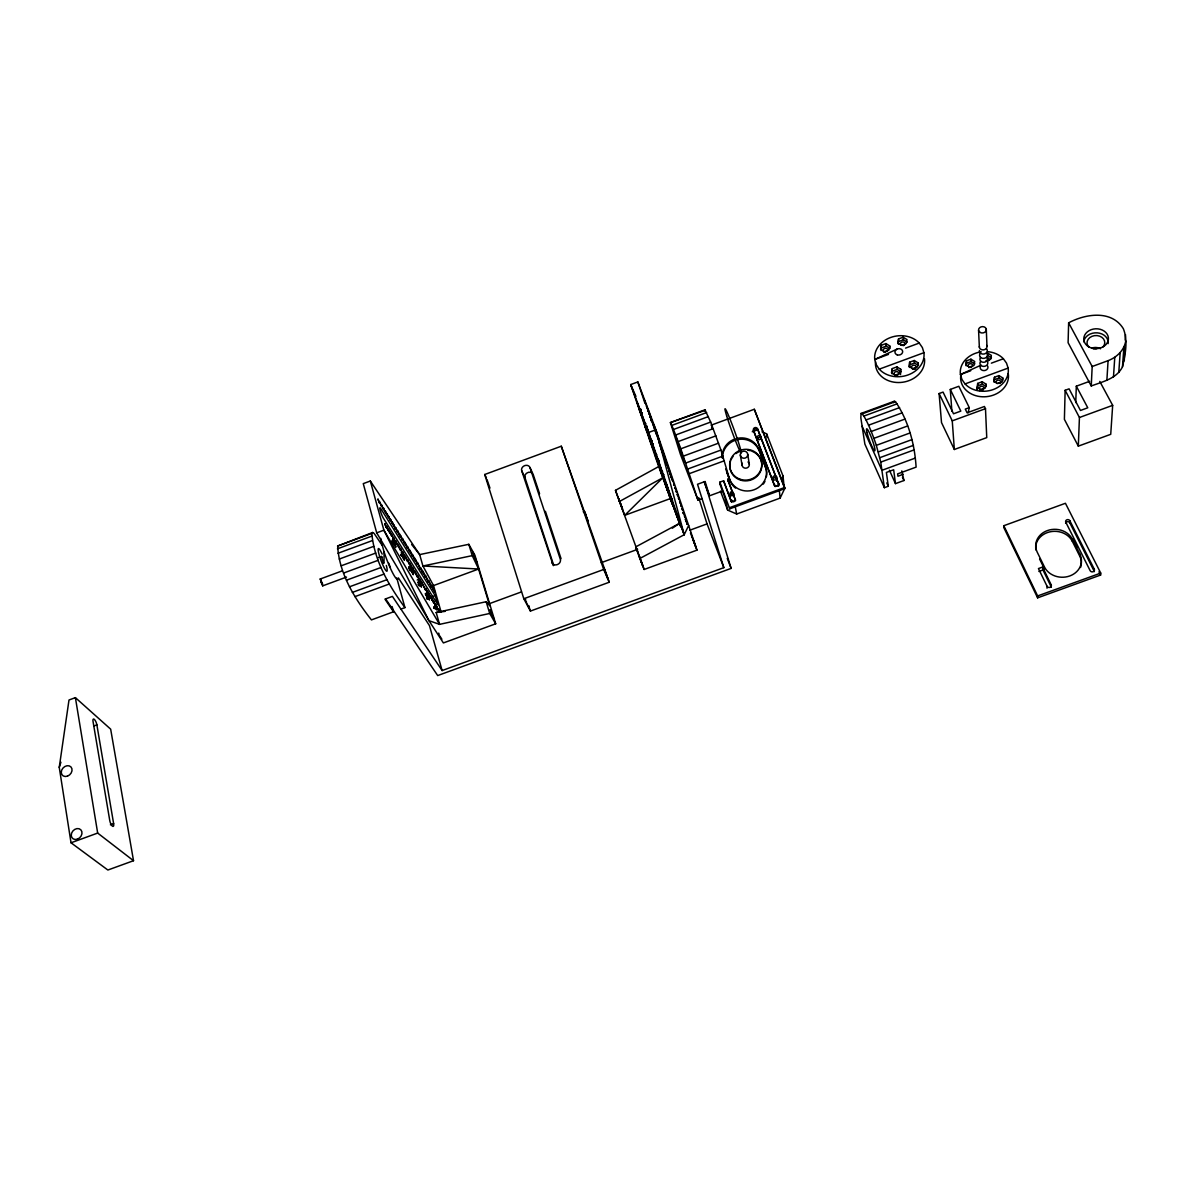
<?xml version="1.0" encoding="UTF-8"?>
<svg xmlns="http://www.w3.org/2000/svg" width="1185" height="1185" viewBox="0 0 1185 1185"><rect width="100%" height="100%" fill="white"/><g stroke="black" fill="none" stroke-linecap="round" stroke-linejoin="round"><path stroke-width="1.5" d="M1037.616 597.847L1037.63 595.937L1003.813 525.71L1065.433 503.284L1100.732 573.096L1100.598 575.051L1037.616 597.847L1003.873 527.71L1003.813 525.71M1047.036 588.219L1047.066 586.279L1038.445 568.563L1042.533 567.082L1051.169 584.798L1051.139 586.723A2.222 1.94 1.5 0 1 1051.288 587.212M1089.696 381.289L1076.321 386.192L1087.771 407.788L1080.468 410.469L1069.077 388.843L1065.137 390.295L1064.397 419.342L1078.32 446.138L1110.73 434.317L1112.671 405.344L1099.769 381.422M1068.633 322.824L1068.1 342.702L1091.252 385.969C1102.554 381.688 1116.611 378.785 1122.476 366.846C1125.32 354.671 1128.179 340.673 1123.336 328.689C1111.604 309.67 1085.475 313.773 1068.633 322.824L1092.185 366.506L1091.252 385.969M400.915 609.075L404.944 607.609C389.021 585.82 374.253 560.816 371.823 533.413L372.638 532.495L374.149 533.443L382.118 545.307M1094.318 571.644A2.237 1.926 2.9 0 0 1094.155 571.155L1069.788 522.778L1069.848 520.748A2.207 1.881 0.4 0 0 1066.959 519.756A2.207 1.881 0.4 0 0 1065.804 522.215L1090.156 570.681A2.237 1.926 2.8 0 0 1093.103 571.718A2.237 1.926 2.8 0 0 1094.273 569.185L1069.848 520.748M1075.743 402.604L1076.321 386.192M1080.557 567.496A19.197 16.546 1.3 0 0 1079.772 556.18L1072.306 541.264L1072.381 539.264A19.123 16.427 0.5 0 0 1047.333 530.599A19.123 16.427 0.5 0 0 1037.171 552.047L1044.489 567.023A19.241 16.575 1.3 0 0 1069.774 575.954A19.241 16.575 1.3 0 0 1079.861 554.195L1072.381 539.264M1078.32 446.138L1079.431 417.505L1065.137 390.295M1079.772 556.18L1079.861 554.195M384.029 563.171L384.073 551.869L381.333 541.9A23.374 3.274 69.6 0 1 380.785 538.375M1094.155 571.155L1094.273 569.185M1106.879 380.252L1108.079 360.67C1116.67 357.381 1124.239 350.345 1125.75 340.954M1113.47 376.934L1114.774 357.307M433.917 607.683L435.636 607.135L436.702 609.949L434.702 605.342M1118.788 372.371L1120.18 352.671M1122.476 366.846L1123.913 347.087M1124.609 347.338L1124.284 360.773M1125.143 340.095L1125.543 334.674M392.117 606.557L393.538 611.786L371.438 619.903C354.73 598.751 339.132 573.614 337.651 546.033L372.638 532.495M435.562 607.15L434.273 607.875M402.115 554.847L401.404 552.314L403.759 557.557L402.308 553.81L402.574 555.247M59.25 767.347L68.997 699.994L75.396 697.639L110.664 729.16L133.52 860.71L107.865 870.027L71.026 842.787L59.25 767.347L60.924 762.236M1002.747 377.926L1002.11 381.911L997.622 383.555L993.8 381.214L994.452 377.245L998.925 375.601L1002.747 377.926L1002.821 380.326L998.999 378L994.541 379.644L994.111 382.281M985.979 384.088L985.313 388.073L980.839 389.717L977.033 387.376L977.699 383.392L982.172 381.763L985.979 384.088L986.083 386.473L982.276 384.147L977.818 385.777L977.151 389.746L977.033 387.376M419.446 581.405L419.875 582.99L419.09 581.42M428.259 596.144L426.659 592.722L428.496 596.722L426.867 593.344L428.259 596.144L426.881 596.633M966.501 360.818L965.819 364.743L969.582 367.039L974.026 365.41L974.692 361.484L970.93 359.188L966.501 360.818L966.19 365.839M918.153 362.891L917.383 367.009L912.746 368.713L908.865 366.298L909.636 362.195L914.272 360.492L918.153 362.891L918.39 365.41L914.524 363.01L909.902 364.713L909.399 367.454M900.763 369.29L899.978 373.408L895.342 375.127L891.49 372.712L892.275 368.594L896.912 366.891L900.763 369.29L900.526 374.549M898.556 338.925L897.786 342.969L901.607 345.339L906.214 343.635L906.984 339.577L903.163 337.221L898.556 338.925L898.334 344.168M892.053 373.838L892.275 368.594M889.742 345.946L888.957 350.005L884.365 351.693L880.559 349.338L881.344 345.279L885.936 343.576L889.742 345.946L890.053 348.479L886.247 346.124L885.936 343.576M881.136 350.508L881.344 345.279M968.115 412.884L969.286 407.64L958.828 386.28L950.296 389.421L951.881 411.299M903.207 474.311L897.949 476.237L897.637 473.882L916.109 467.127C914.701 444.197 908.436 420.719 895.46 401.626L894.231 401.256L861.036 413.447L860.843 417.875L864.872 444.094L884.365 487.687L888.291 486.25L886.395 472.445L893.668 469.778L895.475 483.628L903.962 480.517L901.8 470.889M893.653 402.663L894.231 401.256M441.872 639.189L439.694 635.827M781.611 479.021L783.033 476.029L766.606 433.799L761.985 431.844M720.465 491.138L727.649 510.083L736.685 514.023L780.145 498.1L784.337 489.301L783.033 476.029M688.648 525.459L696.958 550.151L644.166 569.467L639.811 558.505L684.219 534.716L688.648 525.459L655.927 429.755L637.841 381.925L630.687 384.577L658.697 466.564L680.486 526.036M382.177 557.424L381.422 556.446L383.496 562.86M342.287 570.859L320.187 579.021L322.69 585.864L322.394 583.242M624.747 515.327L662.874 477.718L619.459 501.477L624.747 515.327L670.221 498.618M672.339 528.199L679.879 523.148L684.219 534.716L655.927 429.755L648.654 432.451L684.219 534.716M619.459 501.477L615.474 490.338L658.697 466.564M639.811 558.505L635.678 546.922L679.879 523.148L680.975 526.421M897.415 348.938L874.752 359.47L876.219 364.595L879.255 369.157A24.811 20.397 -9.1 0 0 908.199 374.89A24.811 20.397 -9.1 0 0 923.915 352.7L922.374 347.575L919.264 343.058A24.811 20.397 -9.1 0 0 890.513 337.532A24.811 20.397 -9.1 0 0 874.752 359.47L888.454 354.419M981.002 365.158L960.428 374.534L961.968 379.496L965.034 383.925A24.085 19.804 -5.8 0 0 993.341 389.509A24.085 19.804 -5.8 0 0 1008.139 368.076L1006.509 363.128L1003.384 358.744A24.085 19.804 -5.8 0 0 987.505 351.664M441.072 611.875L433.532 585.583L422.926 566L419.668 554.595L370.327 481.021L363.262 483.628L376.697 532.835L428.955 620.673L443.397 642.937L495.7 623.799L474.889 555.158L468.816 544.315L419.668 554.595L411.61 544.448M642.581 417.92L639.559 409.847L640.952 409.284M638.167 405.166L637.411 403.181L642.27 416.987L639.633 410.128L641.055 409.551M641.159 409.817C638.759 409.98 640.863 412.824 639.544 409.803M641.189 409.951L639.87 410.899L639.648 410.069M641.559 415.268L640.833 413.254L642.24 412.735M641.174 414.335L642.314 412.884M484.709 474.504L561.275 446.212L609.238 582.235L530.421 611.075L523.814 598.736L484.709 474.504L486.428 477.896M646.462 429.666C649.795 435.873 642.24 423.919 645.825 423.563M646.951 426.644L645.455 427.015L647.069 426.896C645.529 428.807 644.403 425.459 646.729 425.978L645.307 426.585L644.433 424.082M645.307 426.585L646.803 426.215M647.988 429.311L646.566 429.933L648.151 429.859M648.106 429.666L646.595 430.036L648.728 435.68L646.832 430.57M646.832 430.688L648.21 430.066L647.143 431.488L642.625 418.201M702.024 498.544L697.95 500.04L680.412 454.299L670.384 422.586L704.957 409.817L710.674 422.067L720.954 450.063L730.078 480.888L728.375 481.51L735.426 500.085A2.192 2.103 -12.2 0 1 735.559 500.618M337.651 546.033L371.823 533.413M670.384 422.586L705.475 410.247M376.697 532.835L383.881 530.184L439.561 624.362L489.716 613.475L495.7 623.799M337.429 548.818L371.735 536.153M670.754 423.06L671.821 425.4L706.66 412.543M881.67 347.812L886.247 346.124M898.852 341.473L903.429 339.784L907.251 342.124M337.992 553.262L372.401 540.567M671.821 425.4L673.48 429.474L708.437 416.572M652.905 443.694L651.439 444.168L650.432 441.472L651.587 440.153M651.098 442.598L650.313 440.953L651.691 440.435M650.298 441.072L651.78 440.701M650.432 441.472L651.794 440.776M905.577 348.109L919.264 343.058M339.28 559.053L373.779 546.329M673.48 429.474L675.628 434.999L710.674 422.067M652.92 443.738L651.631 444.612M392.161 540.404L393.568 539.886L394.738 543.189L392.783 538.834L393.568 539.886M653.009 444.108L651.661 444.716L653.187 448.819M392.353 540.76L393.761 540.241M392.428 541.189L393.953 540.597M392.146 541.649L394.116 540.938M392.161 541.945C394.457 539.338 395.775 543.974 392.339 543.234M394.264 541.293L392.887 542.123M392.339 542.3L394.398 541.663M392.591 542.389L394.383 541.856M392.294 542.908L393.953 542.152M711.074 425.208L754.297 409.269L784.692 487.479L784.796 488.65L729.723 508.854L719.813 482.176L723.605 480.784L731.308 501.596A2.192 2.103 -12.2 0 0 731.575 502.084M392.635 543.263C396.768 544.241 390.783 536.746 394.087 541.145M392.576 543.619L394.383 542.819M392.472 543.752L394.546 543.026M392.561 544.078L394.042 543.071L395.908 547.203L393.716 542.3L394.561 544.996L394.087 543.589M392.679 544.463L394.205 543.945M341.221 565.793L375.778 553.054M675.628 434.999L678.131 441.59L713.237 428.644M879.255 369.157L923.915 352.7M656.579 459.039L655.053 454.788L656.401 454.285M655.053 454.788L656.52 454.536M655.098 454.892L656.549 454.655M378.015 557.705L381.422 556.446M343.694 573.007L378.267 560.268M697.95 500.04L680.797 448.804L715.933 435.858M892.586 371.098L897.193 369.394L901.044 371.809M400.871 554.417L402.396 553.884M658.371 459.499L656.831 459.691L658.312 459.543M400.915 554.758L402.515 554.062M658.401 459.661L657.408 461.187L655.246 454.744M400.752 555.069L402.648 554.269M658.519 459.973L657.097 460.417L658.149 459.01M400.723 555.365L402.767 554.521M658.623 460.284L657.216 460.743L667.807 490.931L667.081 488.887M401.063 555.335L402.693 554.698M658.727 460.565L657.334 461.069L667.066 488.99M657.379 461.158L658.756 460.684M401.641 555.617L403.033 555.098M655.69 456.64L656.727 459.38C658.43 462.239 656.816 462.935 658.816 460.832M401.641 555.869L403.167 555.424M657.542 461.602L658.904 461.083M401.73 556.076L403.122 555.558M401.804 556.283L403.285 555.765M322.69 585.864L346.509 577.08M346.494 580.191L381.052 567.467M683.449 456.092L718.569 443.16M752.268 431.755L757.363 429.888M662.237 470.949L660.875 471.586L659.675 468.193L661.008 467.705M659.749 468.445L661.141 468.075M659.675 468.193L661.2 468.208M661.289 472.578L660.83 471.304L662.178 470.815M663.659 474.933C661.748 476.903 660.001 470.741 662.311 471.171M349.442 586.812L383.955 574.118M662.43 471.467L661.067 472L661.452 472.948M685.893 462.979L720.954 450.063M662.474 471.645C659.319 470.549 663.022 476.222 661.6 473.215M408.84 567.452C415.15 567.971 410.454 573.347 410.528 566.86M410.721 567.141L408.914 567.793C413.417 568.282 410.973 571.259 410.617 567.348M663.437 474.356L661.956 474.474M409.032 568.163L410.928 567.482M662.341 475.466L663.541 474.563M409.151 568.519L410.884 567.763M662.267 475.303L663.615 474.8M966.634 363.232L971.063 361.603L974.825 363.884M409.255 568.563L410.632 568.059M409.284 568.874L411.284 568.163M411.313 568.489L409.699 569.481M411.447 568.504L409.432 569.215L411.595 568.844M410.262 569.659L411.625 569.155M409.995 569.955L411.728 569.2M409.966 570.237L411.847 569.555M410.262 570.37L411.847 569.866M409.98 570.681L411.965 569.926M410.677 570.77L412.054 570.266M352.33 592.426L386.754 579.761M687.952 468.949L722.924 456.077M986.246 360.907L990.69 359.277L991.341 355.352L987.549 353.071L987.653 355.5L991.43 357.781M354.937 596.633L389.258 584.012M689.492 473.585L724.346 460.758M970.737 370.742L960.428 374.534A24.085 19.804 -5.8 0 1 981.269 351.841M991.356 363.158L1003.384 358.744M666.192 486.768L665.629 485.198L666.948 484.724M861.036 413.447L862.147 413.876L895.46 401.626M667.97 487.509C665.526 486.857 666.785 490.279 668.192 488.101M667.392 490.012L666.755 488.294L668.014 487.672M417.209 580.028L418.364 579.228L419.075 581.731M666.637 487.613L668.073 487.805M862.147 413.876L863.85 416.083L897.282 403.789M666.918 488.827L668.281 488.383M667.022 489.124L668.37 488.635M418.32 581.82C421.09 581.109 420.838 586.353 419.534 581.405M418.246 581.998L419.786 581.598M418.409 582.294L419.771 581.791M418.231 582.531L419.92 581.879M418.572 582.635L420.038 582.205M418.394 583.05L420.157 582.531M418.527 583.494L420.275 582.887M420.379 583.242L418.927 583.39M418.246 584.101L419.594 583.598L421.001 585.82M863.85 416.083L866.042 419.934L899.578 407.61M418.379 584.575C422.482 583.035 417.372 587.879 420.216 585.36M418.512 584.812L419.92 584.457L418.616 585.094M969.286 407.64L965.301 409.106L967.108 412.824L984.409 406.485L985.49 408.662L986.749 437.62L954.34 449.485L941.512 422.586L939.098 393.538L943.053 392.087L953.525 413.787L960.813 411.106L950.296 389.421M965.034 383.925L1008.139 368.076M418.735 585.434L420.127 584.753L421.179 586.397M866.042 419.934L868.561 425.193L902.2 412.839M433.532 585.583L478.607 569.022L489.701 605.683L486.176 601.728L436.184 612.512L439.561 624.362L428.955 620.673L383.881 530.184L370.327 481.021M670.355 498.826L671.658 498.352M669.88 497.374L670.547 498.915L671.747 498.604M670.636 499.596L671.939 499.122M728.375 481.51L727.723 479.273L729.427 478.651M671.377 501.27L669.199 495.212L671.214 501.151L672.517 500.677M425.341 593.655L426.689 593.167M426.97 593.404L425.43 593.981L427.059 593.522M425.548 594.352L426.941 593.759M425.682 594.5L427.015 594.011M425.667 594.707L427.104 594.233M425.8 595.048L427.192 594.47M868.561 425.193L871.242 431.473L904.925 419.105M425.933 595.374L427.296 594.692M427.4 594.9L425.948 595.181M426.082 595.7L427.992 594.944M426.689 595.744L428.022 595.255M426.778 595.981L428.111 595.492M426.852 596.218L428.244 595.64M426.644 596.677L428.259 596.085M426.822 596.959L428.437 596.322M426.955 597.151L428.481 596.573M426.57 597.729L428.022 597.507L426.926 598.766M426.63 597.862C428.703 596.899 427.192 596.085 429.014 598.692L427.681 599.18M426.674 598.01L428.17 597.67L429.177 599.269M426.793 598.336L428.126 597.847M431.933 596.796L435.176 595.611L438.02 604.942L383.466 518.363A6.073 0.815 69.4 0 1 380.281 510.557A6.073 0.815 69.4 0 1 380.755 508.587L435.176 595.611M427.059 598.973L428.17 597.67M704.26 482.265L709.504 495.789L721.606 491.36M871.242 431.473L873.908 438.346L907.606 425.978M93.733 726.02L96.874 724.865A4.414 1.407 69.7 0 0 94.311 719.369A4.414 1.407 69.7 0 0 93.037 721.487L109.761 820.538A4.547 1.481 70.8 0 0 112.382 826.123A4.547 1.481 70.8 0 0 113.627 823.605L96.874 724.865M433.977 607.001L435.339 606.409M434.006 607.164L435.31 606.676M434.036 607.342L435.354 606.868M884.365 487.687L880.751 462.12L876.337 445.338L910.021 432.969M433.903 607.994L435.591 607.387M1092.185 366.506L1108.079 360.67M434.243 608.098L435.236 607.209M434.836 608.734L436.228 608.231M954.34 449.485L952.251 420.853L985.49 408.662M775.316 486.28L778.752 485.02M878.381 451.915L912.02 439.576M784.692 487.479L729.486 507.713L729.723 508.854M879.892 457.647L913.442 445.338M488.442 604.009L521.415 591.922M601.225 562.682L637.649 549.322M689.7 530.258L707.045 523.889L698.706 497.656M880.751 462.12L914.213 449.856M523.814 598.736L603.669 569.481L609.238 582.235M915.116 458.151L881.921 470.312L862.132 426.289M1079.431 417.505L1112.671 405.344M393.538 611.786L384.947 599.136L392.413 596.396L442.124 670.562L723.828 567.659L697.521 484.265L705.105 481.48L709.504 495.789M704.408 481.732L731.13 568.4L437.695 675.568L385.614 598.884M110.398 824.79L113.627 823.605M71.026 842.787L97.674 833.07L133.52 860.71M1038.904 571.466L1042.978 569.985L1042.533 567.082M1037.63 595.937L1100.732 573.096M472.237 555.632L422.926 566L478.607 569.022L472.237 555.632L468.816 544.315M436.184 612.512L445.116 611.371M731.086 500.04L734.167 501.374M320.187 579.021L321.017 579.954M583.272 511.727L585.864 514.32M398.471 578.043L429.459 625.621L442.124 670.562M428.94 598.144L429.414 600.099M421.401 587.227L420.779 585.005M658.312 438.109L658.964 440.302L658.593 439.22M641.278 414.483L641.84 415.979M666.074 461.498L665.807 460.595M672.117 479.288L671.776 478.266M650.313 440.953L649.528 438.835L651.661 444.257M640.833 413.254L640.122 411.58L640.863 413.417M419.668 581.331L419.238 580.65L419.505 582.087M686.085 520.748L685.878 520.067M1098.969 571.807L1100.598 575.051M1073.032 538.76L1077.091 546.833M1039.601 559.009L1044.474 568.978M1042.978 569.985L1051.139 586.723M532.539 473.067L530.006 467.631A4.444 3.703 -25 0 0 524.688 465.631A4.444 3.703 -25 0 0 521.696 470.697L553.306 565.63M939.098 393.538L952.251 420.853M440.42 611.949L439.813 611.134L439.99 612.097M439.368 612.038L438.317 608.616L439.724 611.919M521.696 470.697L524.911 477.481L553.721 565.334M902.437 477.17L903.962 480.517M889.431 470.223L895.475 483.628M886.78 482.902L888.291 486.25M321.402 581.361L321.831 582.383M635.93 396.383L630.687 384.577L648.654 432.451M641.722 415.787L641.47 415.046M711.607 427.148L712.348 428.837M635.678 546.922L637.649 551.469M651.691 444.671L652.683 447.1M650.521 441.694L650.076 439.798M656.86 434.184L657.26 434.969L655.957 431.103M660.682 445.19L661.171 446.952M681.953 508.217L682.604 510.231M684.308 515.431L684.974 517.371M685.611 519.089L685.937 520.022M412.706 573.466L411.151 569.97L413.284 574.71L412.306 571.585L412.943 573.836M527.073 603.832L528.895 607.535L528.614 605.846M640.907 413.595L640.27 411.862M668.547 493.064L669.495 495.819M671.806 502.573L672.487 504.514L671.288 501.255M615.474 490.338L644.166 569.467M646.018 404.618L645.751 404.144M664.326 456.018L664.992 458.121M667.481 465.246L666.622 463.039M670.192 473.467L670.355 473.778M670.147 473.467L670.991 475.896M676.028 490.753L676.635 492.471L676.205 491.079M784.796 488.65L754.297 409.269M692.425 537.486L691.788 535.931L692.292 537.472M651.439 444.168L650.906 442.509L652.342 446.152M775.242 486.605A2.207 2.103 -8.3 0 1 774.59 485.731L753.467 430.377A2.192 2.074 -11 0 1 754.771 427.681A2.192 2.074 -11 0 1 757.57 428.866L778.723 484.206A2.207 2.103 -8.3 0 1 778.352 486.294M757.57 428.866L778.723 484.206M753.467 430.377L774.59 485.731M736.196 438.613A18.99 18.116 -11.9 0 1 758.918 449.47L765.525 467.364A19.004 18.175 -11.1 0 1 766.428 476.74M758.918 449.47L765.525 467.364M683.138 513.031L683.434 513.786M652.031 443.308L651.987 443.234M661.689 473.644L662.208 475.067M727.249 558.328L731.13 568.4M647.454 432.095L647.38 432.14M649.01 436.539L648.254 434.569L650.061 439.576M650.358 440.642L650.802 441.724L649.039 436.776M652.061 445.678L651.498 443.99M655.764 456.151L655.72 456.077M662.445 473.482L660.889 468.934M662.371 473.393L663.674 476.977L656.757 456.951M673.243 504.84L671.243 499.211M666.562 487.494L665.629 485.198M673.169 504.721L674.62 508.943M707.045 523.889L723.828 567.659M725.753 468.993L729.901 480.443A19.004 18.175 -11.1 0 0 735.529 488.087M726.731 472.119L730.078 480.888M655.912 431.221L656.46 432.703M650.061 416.646L650.506 417.92M657.038 434.436L656.475 432.955M651.113 419.786L651.572 421.06M660.193 443.783L659.438 441.546M661.437 447.323L660.682 445.412M668.355 467.986L667.822 466.549M668.296 467.897L668.636 468.801M674.25 485.465L673.717 484.028L674.28 485.376M727.723 479.273L735.426 500.085M731.308 501.596L723.605 480.784M719.769 483.821L724.909 497.359L727.649 510.083M684.5 515.934L685.034 517.327M685.256 519.074L687.211 524.244M690.455 532.88L696.958 550.151M639.441 409.536L638.967 408.262L639.559 409.847M641.589 415.461L641.974 416.498L641.529 415.046M650.906 440.139L651.469 441.605M672.295 502.07L667.17 487.346L669.836 495.049M666.103 486.561L666.4 487.346M666.888 488.368L669.332 495.478M655.809 430.851L655.409 429.8M647.291 408.41L646.447 406.07M648.373 411.595L647.691 409.506M648.802 412.987L649.113 414.069M657.142 434.791L657.927 436.939M658.193 437.932L658.579 438.983M661.926 449.026L662.548 450.789M662.948 452.077L663.778 454.373M665.437 459.365L665.822 460.402M669.007 470.03L669.584 471.497L669.021 469.882M672.399 480.014L672.947 481.688M680.22 503.151L679.627 501.492L680.175 503.225M692.84 538.582L695.669 546.507L692.677 538.568M646.432 429.488L645.692 427.4M640.418 559.142L638.922 555.291L642.788 565.852L640.922 560.505M651.32 443.353L655.231 454.551M651.143 443.264L652.654 447.323M657.631 461.602L653.172 448.611M678.131 441.59L680.797 448.804M654.55 427.178L653.572 424.378L655.794 430.629M655.394 429.533L654.727 427.874M645.321 402.53L644.566 400.574L645.884 404.515M645.351 402.856L646.003 404.455M647.528 409.255L648.402 411.891M657.749 436.643L657.142 435.014M666.622 462.861L667.362 464.905M669.821 472.282L669.051 470.297L669.806 472.43M671.791 478.133L671.258 476.696L672.176 479.17M677.746 495.908L677.183 494.367M678.338 497.567L679.02 499.596L678.531 498.1M681.345 506.425L680.738 504.736L681.301 506.499M686.648 522.185L687.418 524.437L686.841 522.703M647.128 429.014L646.373 427.03L647.691 430.585M638.226 405.477L640.389 411.58M647.158 429.281L648.21 432.184M648.254 432.451L649.306 435.339M649.336 435.591L650.387 438.48M650.417 438.717L650.965 440.198L649.854 437.176M651.483 441.842L655.201 452.389M654.653 450.863L652.535 444.716M644.744 424.2L641.944 416.305M644.788 424.467L645.81 427.296M645.855 427.563L646.61 429.533L646.373 428.822M646.892 430.392L646.255 428.777M654.668 451.07L657.793 459.973M657.808 460.165L658.342 461.483M651.128 442.82L651.528 444.36L651.276 443.634M657.053 459.899L657.779 461.883M388.769 563.201L390.398 567.645M646.403 405.744L647.128 408.173M659.438 441.768L660.193 443.634M663.778 454.566L663.23 453.055M664.992 457.943L664.163 455.44M667.836 466.372L668.429 468.445M671.006 475.748L670.206 473.333M672.562 480.621L672.976 481.554M677.776 495.819L677.272 494.249M682.042 508.72L682.634 510.172M652.55 444.938L652.002 443.397M656.771 457.143L655.172 452.596M660.889 469.097L658.297 461.646M669.851 494.96L670.369 496.411M674.65 508.883L680.857 526.836L676.931 515.697M671.791 502.647L671.228 500.855M620.762 504.055L622.54 509.15L618.748 498.781L620.525 503.862M668.399 492.649L667.51 490.338M685.523 519.074L686.293 521.015M648.773 412.691L649.247 414.054M661.926 448.819L662.267 449.796M662.548 450.981L662.208 450.004M662.948 451.87L663.304 452.848M651.587 421.327L651.098 419.534M665.422 459.528L666.207 461.469M648.773 433.754L647.691 430.881M648.773 434.036L649.869 436.895M650.935 440.302L652.017 443.146M653.083 446.241L653.068 446.478M649.543 438.035L649.543 438.302M671.347 499.226L670.28 496.426M672.206 501.996L677.05 515.771M526.081 601.091L526.57 602.469M661.23 446.715L661.349 447.086M650.032 416.394L650.343 417.668M654.742 453.07L654.712 453.262M661.304 472.697L660.475 470.534M873.908 438.346L876.337 445.338M676.117 513.046L675.983 512.986M438.702 633.101L439.176 634.479M683.552 513.268L683.701 513.327M670.843 500.144L670.236 498.218M487.02 479.599L489.968 488.116M561.275 446.212L603.669 569.481M664.489 457.425L647.721 408.81L656.268 434.169M669.169 471.275L672.102 479.94M659.201 442.879L666.859 465.512M637.841 381.925L644.833 402.9M533.176 474.43L539.575 493.745M545.381 511.298L561.068 558.698M530.006 467.631L560.327 559.29A4.577 3.94 -25.7 0 1 557.276 564.623A4.577 3.94 -25.7 0 1 551.751 562.431M528.747 605.816L530.421 611.075M486.176 601.728L489.716 613.475M525.31 598.677L525.651 599.803M719.813 482.176L720.465 484.413M420.127 584.753L420.364 585.583M320.72 581.45L322.187 584.486L322.157 583.42M396.782 577.984L404.944 607.609M436.806 606.809L438.228 610.112L435.236 603.713L436.643 607.031M430.199 583.672L431.607 586.975L428.615 580.561L430.022 583.864M427.074 578.65L428.496 581.983L425.474 575.525L426.896 578.858M419.134 565.897L420.571 569.289L417.505 562.712L418.957 566.089M424.186 586.782L425.637 590.174L420.927 581.02L422.378 584.427M423.993 587.005L422.571 584.22M735.248 506.795L736.685 514.023M740.329 455.084L742.032 465.053M75.396 697.639L97.674 833.07M747.735 454.329A3.718 3.555 -11.7 0 1 742.477 457.958A3.718 3.555 -11.7 0 1 741.899 451.826A3.718 3.555 -11.7 0 1 747.735 454.329L749.305 464.313M766.606 433.799L767.036 437.354M896.912 366.891L897.193 369.394M704.957 409.817L705.119 411.269M903.163 337.221L903.429 339.784M779.271 489.923L780.145 498.1M909.636 362.195L909.902 364.713M914.272 360.492L914.524 363.01M970.93 359.188L971.063 361.603M977.699 383.392L977.818 385.777M982.172 381.763L982.276 384.147M978.573 330.334L979.358 347.264M986.29 329.252L986.972 346.227M994.452 377.245L994.541 379.644M998.925 375.601L998.999 378M996.97 383.481A2.266 1.866 -5.1 0 1 996.689 380.74A2.266 1.866 -5.1 0 1 1000.021 380.666A2.266 1.866 -5.1 0 1 999.725 383.422M998.17 383.303A2.266 1.866 -5 0 1 999.325 383.392M979.684 390.606A2.252 1.866 -5.6 0 1 983.15 389.761M986.853 360.803A2.237 1.837 -5.8 0 1 987.431 360.788M968.812 367.646A2.237 1.837 -6.3 0 1 970.885 366.876M987.683 366.032A3.925 3.229 -5.8 0 1 984.039 370.609A3.925 3.229 -5.8 0 1 980.454 366.239M986.29 360.521A3.94 3.229 -5.9 0 1 986.987 365.039A3.94 3.229 -5.9 0 1 981.461 365.795A3.94 3.229 -5.9 0 1 980.78 361.277M986.72 357.589A2.252 1.837 -5.8 0 1 988.349 360.832M971.226 367.202A2.237 1.837 -6.4 0 1 968.16 365.661A2.237 1.837 -6.4 0 1 971.093 363.736A2.237 1.837 -6.4 0 1 972.159 366.595M982.972 389.569A2.266 1.866 -5.6 0 1 979.403 388.576A2.266 1.866 -5.6 0 1 982.113 386.28A2.266 1.866 -5.6 0 1 983.402 389.213M1008.272 373.69A23.967 19.745 -5.7 0 1 984.394 396.797A23.967 19.745 -5.7 0 1 960.857 374.949M986.512 348.76A3.985 3.259 -6.1 0 1 984.35 353.959A3.985 3.259 -6.1 0 1 979.403 350.523M986.72 345.442A3.836 3.14 -6.1 0 1 983.639 349.856A3.836 3.14 -6.1 0 1 979.373 346.45M986.735 357.174A3.807 3.111 -6 0 1 986.246 361.395A3.807 3.111 -6 0 1 981.121 361.529A3.807 3.111 -6 0 1 980.706 357.352M986.69 353.056A3.97 3.244 -6 0 1 986.187 357.455A3.97 3.244 -6 0 1 980.839 357.618A3.97 3.244 -6 0 1 980.41 353.248M777.093 477.999A2.207 2.103 -8.6 0 1 774.072 479.925A2.207 2.103 -8.6 0 1 773.257 476.563A2.207 2.103 -8.6 0 1 776.827 476.933M733.989 494.9A2.192 2.103 -12.3 0 1 730.256 494.338A2.192 2.103 -12.3 0 1 732.7 491.494M761.377 437.932A2.192 2.074 -10.6 0 1 757.941 439.265A2.192 2.074 -10.6 0 1 758.193 435.754A2.192 2.074 -10.6 0 1 761.407 437.398M776.96 480.829A2.192 2.103 -8.5 0 1 776.59 481.258M772.99 479.155A2.192 2.103 -8.5 0 1 776.693 478.281M730.612 496.071A2.192 2.103 -12.3 0 1 734.063 493.686M757.422 440.168A2.177 2.074 -10.6 0 1 761.303 438.287M751.794 451.144A16.072 15.346 -11.4 0 1 760.874 470.593A16.072 15.346 -11.4 0 1 740.699 480.177A16.072 15.346 -11.4 0 1 730.493 461.276M730.952 460.002A16.072 15.346 -11.4 0 1 733.011 456.492M735.944 453.574A16.072 15.346 -11.4 0 1 739.544 451.485M747.75 450.226A16.072 15.346 -11.4 0 1 750.475 450.73M748.016 461.957A3.659 3.496 -11.4 0 1 748.668 466.638A3.659 3.496 -11.4 0 1 743.854 467.749A3.659 3.496 -11.4 0 1 742.358 463.261M1083.697 341.784A12.294 9.924 -2.4 0 1 1097.28 332.852A12.294 9.924 -2.4 0 1 1108.123 343.65M1093.296 348.805A12.131 9.85 -2.1 0 1 1096.451 348.716M1088.941 347.294A8.887 7.184 -2.4 0 1 1089.77 337.606A8.887 7.184 -2.4 0 1 1101.769 337.251A8.887 7.184 -2.4 0 1 1103.057 346.879M1091.785 348.109A8.799 7.125 -2.2 0 1 1100.51 348.775M1035.868 549.884A19.093 16.397 0.6 0 1 1049.658 531.902A19.093 16.397 0.6 0 1 1072.306 541.264M1065.582 523.281A2.192 1.866 0.5 0 1 1069.788 522.778M1051.169 584.798A2.237 1.94 1.4 0 1 1049.984 587.33A2.237 1.94 1.4 0 1 1047.066 586.279M915.575 368.239A2.34 1.926 -8.5 0 1 911.68 368.061A2.34 1.926 -8.5 0 1 913.724 365.187A2.34 1.926 -8.5 0 1 915.901 367.794M902.215 345.472A2.311 1.896 -9.1 0 1 903.962 345.427M912.746 368.965A2.326 1.926 -8.4 0 1 915.561 368.89M894.705 376.149A2.326 1.926 -9.1 0 1 897.756 375.023A2.326 1.926 -9.1 0 0 897.726 371.838A2.326 1.926 -9.1 0 0 894.171 373.142A2.326 1.926 -9.1 0 0 896.66 375.423M884.114 352.419A2.296 1.896 -9.7 0 1 885.654 351.649M901.222 345.383A2.311 1.896 -9.1 0 1 901.844 342.095A2.311 1.896 -9.1 0 1 904.94 344.005M904.777 344.494A2.311 1.896 -9.1 0 1 903.488 345.561M885.699 352.049A2.311 1.896 -9.7 0 1 883.195 349.99A2.311 1.896 -9.7 0 1 886.41 348.39A2.311 1.896 -9.7 0 1 887.239 351.278M924.463 358.611A24.692 20.338 -9.1 0 1 900.437 382.474A24.692 20.338 -9.1 0 1 875.493 361.766M524.911 477.481A4.414 3.688 -25 0 1 532.732 473.57M386.31 565.438A12.131 1.748 69.6 0 1 384.71 568.726A12.131 1.748 69.6 0 1 378.311 551.277A12.131 1.748 69.6 0 1 382.162 554.121M398.101 578.413A23.374 3.274 69.6 0 1 392.768 573.125A23.374 3.274 69.6 0 1 384.073 551.869M764.947 481.317A19.004 18.175 -11.1 0 1 763.303 484.102M722.435 457.617A18.945 18.086 -11.9 0 1 734.848 440.405M736.418 439.902A18.945 18.086 -11.9 0 1 759.096 450.715M753.66 431.666A2.177 2.074 -11 0 1 754.949 428.97A2.177 2.074 -11 0 1 757.748 430.155M735.204 498.944A2.207 2.118 -12.2 0 1 733.885 501.67A2.207 2.118 -12.2 0 1 731.071 500.455M765.377 466.149A19.034 18.219 -11.1 0 1 754.075 489.775A19.034 18.219 -11.1 0 1 729.664 479.258M722.243 457.958A18.99 18.116 -11.9 0 1 734.626 439.117M778.589 483.021A2.207 2.118 -8.3 0 1 777.286 485.761A2.207 2.118 -8.3 0 1 774.457 484.546M393.864 526.051L392.279 522.17L393.864 526.051M393.968 525.044L395.538 529.117L393.968 525.044M393.553 539.012L391.939 535.057L393.553 539.012M393.672 537.946L395.272 542.108L393.716 537.871M391.761 536.183L390.146 532.213L391.761 536.183M392.117 523.237L390.532 519.341L392.117 523.237M390.354 520.422L388.754 516.512L390.354 520.422M389.969 533.339L388.354 529.354L389.969 533.339M388.176 530.48L386.547 526.481L388.176 530.48M388.576 517.578L386.991 513.653L388.576 517.578M386.799 514.72L385.199 510.794L386.799 514.72M386.354 527.606L384.725 523.607L386.354 527.606M385.007 511.861L383.407 507.906L385.007 511.861M383.214 508.972L381.6 505.003L383.214 508.972M381.407 506.069L379.792 502.084L381.407 506.069M379.585 503.151L377.971 499.166L379.585 503.151M494.204 620.022L490.279 609.742L494.204 620.022M476.785 562.549L472.919 552.417L476.785 562.549M402.619 556.358C403.522 559.75 404.174 558.624 404.455 560.283L402.619 556.358M435.162 605.12L433.666 601.239L435.162 605.12M433.606 602.647L432.11 598.766L433.606 602.647M432.036 600.158L430.54 596.262L432.036 600.158M434.717 591.819L433.251 588.012L434.717 591.819M430.466 597.67L428.955 593.759L430.466 597.67M433.192 589.36L431.71 585.538L433.192 589.36M428.866 595.151L427.37 591.241L428.866 595.151M427.281 592.633L425.77 588.708L427.281 592.633M425.4 576.858L423.904 572.992L425.252 576.888M420.823 582.398L419.283 578.428L420.823 582.398M423.815 574.325L422.319 570.429L423.815 574.325M419.179 579.806L417.653 575.821L419.179 579.806M422.216 571.777L420.719 567.867L422.082 571.792M417.535 577.213L415.994 573.214L417.535 577.213M415.891 574.592L414.335 570.577L415.891 574.592M414.217 571.955L412.676 567.926L414.217 571.955M417.401 564.03L415.891 560.105L417.401 564.03M412.558 569.304L411.002 565.275L412.558 569.304M415.772 561.423L414.261 557.483L415.772 561.423M410.869 566.652L409.314 562.608L410.869 566.652M414.143 558.802L412.617 554.861L414.143 558.802M409.18 563.971L407.61 559.913L409.18 563.971M412.499 556.18L410.973 552.21L412.499 556.18M407.477 561.275L405.907 557.217L407.477 561.275M410.854 553.528L409.314 549.544L410.854 553.528M405.774 558.579L404.203 554.491L405.774 558.579M409.195 550.862L407.655 546.877L409.195 550.862M404.055 555.854L402.47 551.766L404.055 555.854M407.522 548.196L405.981 544.196L407.522 548.196M402.337 553.114L400.752 549.01L402.337 553.114M405.848 545.5L404.307 541.486L405.848 545.5M400.589 550.373L399.004 546.255L400.589 550.373M404.159 542.789L402.619 538.775L404.159 542.789M398.841 547.603L397.256 543.471L398.841 547.603M402.47 540.079L400.915 536.035L402.47 540.079M397.093 544.819L395.494 540.686L397.093 544.819M400.767 537.338L399.212 533.294L400.604 537.338M399.049 534.598L397.493 530.539L399.049 534.598M397.331 531.828L395.76 527.755L397.331 531.828M410.262 566.534L408.781 567.067L410.38 566.652M676.472 438.954L684.708 461.632L676.472 438.954M607.831 578.635L603.965 568.089L607.831 578.635M651.498 420.719L651.113 419.845L651.498 420.719M588.293 521.859L584.412 511.253L588.293 521.859M640.611 411.55L677.272 517.164L640.611 411.55M645.084 425.371L645.529 426.437L645.129 425.267M648.55 433.369L649.024 434.465L648.55 433.369M649.632 436.51L650.106 437.62L649.632 436.51M650.713 439.635L651.187 440.746L650.713 439.635M674.946 487.702L675.42 488.827L674.946 487.702M656.534 458.521L656.994 459.632L656.534 458.521M658.549 464.342L659.008 465.453L658.549 464.342M661.171 469.941L661.645 471.097L661.171 469.941M659.541 467.231L660.001 468.342L659.541 467.231M663.185 475.807L667.659 488.531L663.185 475.807M662.504 475.792L662.963 476.918L662.504 475.792M668.147 490.205L668.636 491.375L668.147 490.205M669.125 493.034L669.614 494.219L669.125 493.034M672.028 501.448L672.517 502.633L672.028 501.448M674.872 509.713L675.376 510.913L674.872 509.713M683.745 513.638L683.152 511.964L683.701 513.683M726.672 415.905A23.567 1.303 70 0 0 740.669 452.433A23.567 1.303 70 0 0 731.96 424.037A23.567 1.303 70 0 0 726.672 415.905M980.039 332.392A3.896 3.17 -6.4 0 0 986.29 330.082A3.896 3.17 -6.4 0 0 980.973 326.912A3.896 3.17 -6.4 0 0 980.039 332.392M67.471 776.145A5.984 4.784 -45.3 0 0 70.893 766.873A5.984 4.784 -45.3 0 0 61.635 770.265A5.984 4.784 -45.3 0 0 67.471 776.145M77.44 839.143A5.969 4.829 -47.5 0 0 80.817 829.781A5.969 4.829 -47.5 0 0 71.604 833.159A5.969 4.829 -47.5 0 0 77.44 839.143M739.721 479.11A16.086 15.375 -11.4 0 0 761.599 462.254A16.086 15.375 -11.4 0 0 735.767 452.774A16.086 15.375 -11.4 0 0 739.721 479.11M1088.808 346.864A12.339 9.954 -2.4 0 0 1108.36 339.636A12.339 9.954 -2.4 0 0 1091.133 329.697A12.339 9.954 -2.4 0 0 1088.808 346.864M866.961 432.466A11.657 1.422 69.9 0 0 874.263 450.537A11.657 1.422 69.9 0 0 870.975 436.465A11.657 1.422 69.9 0 0 866.961 432.466M897.238 354.878A3.896 3.2 -9.2 0 0 902.659 351.323A3.896 3.2 -9.2 0 0 896.527 349.382A3.896 3.2 -9.2 0 0 897.238 354.878"/></g></svg>
